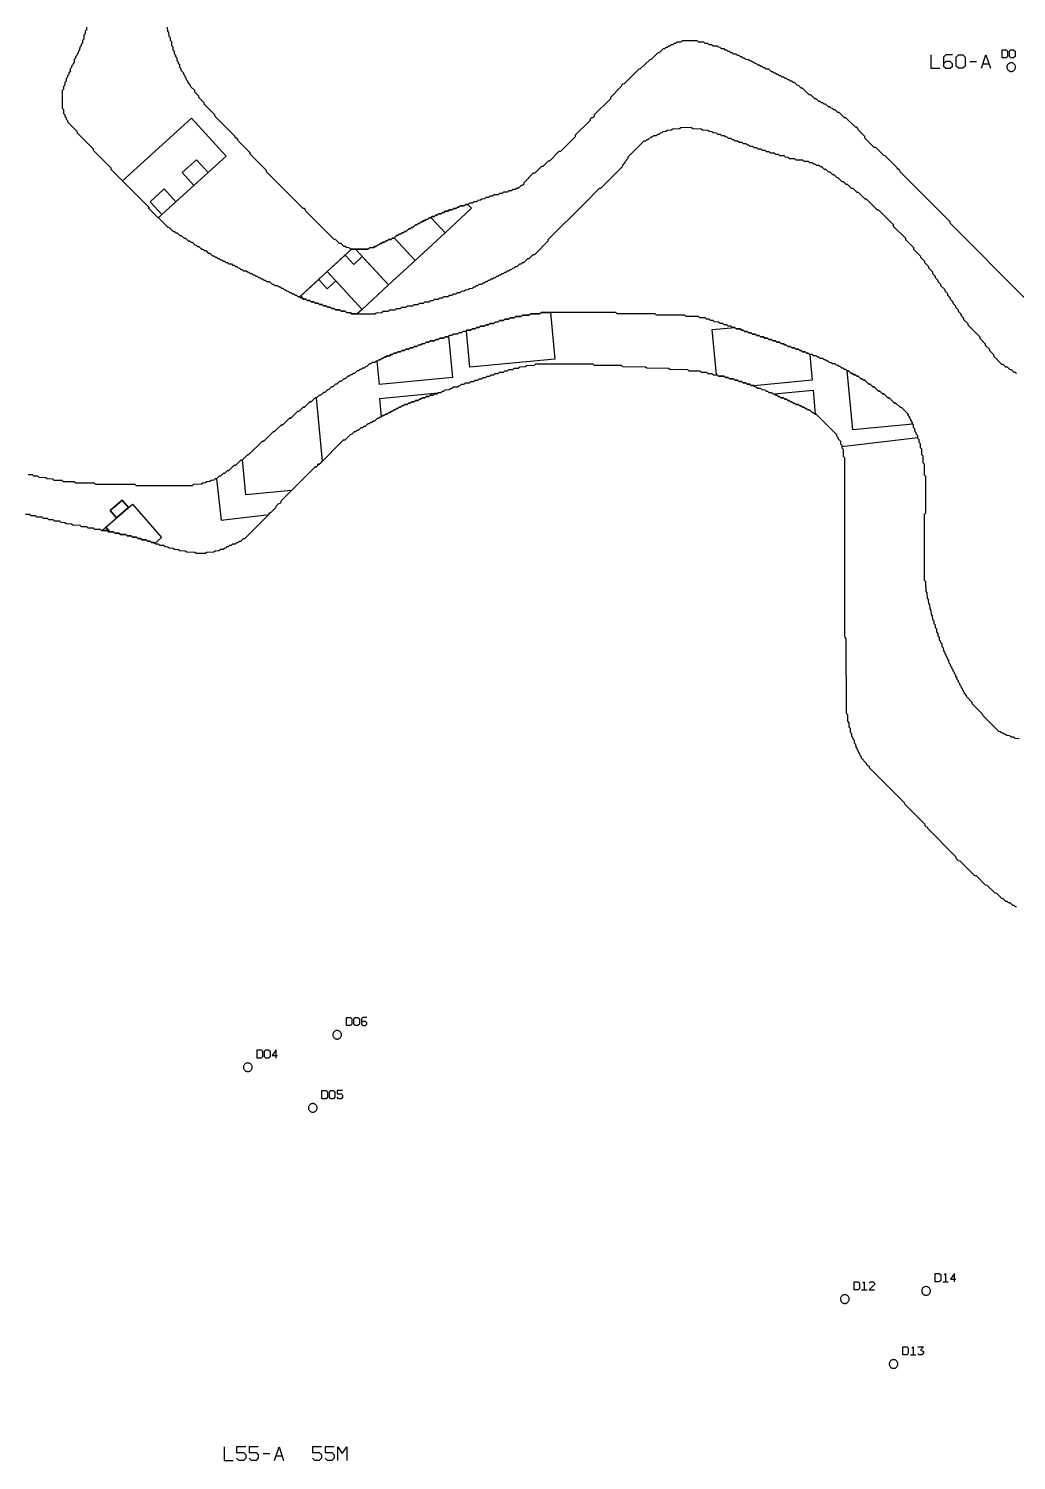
# Model space of a CAD drawing. Header units: millimetres. Extents: x 0 to 1219, y 0 to 1240.
# Drawn here: x 487 to 851, y 429 to 958 of the extents above; entities that cross this region are included whole.
import ezdxf

# ---------------------------------------------------------------- set-up
doc = ezdxf.new("R2010")
doc.units = ezdxf.units.MM
for name, color, linetype in [('CUT_DOWEL_3.2', 2, 'Continuous'), ('CUT_OUTER', 1, 'Continuous'), ('CUT_SOCKET_BLDG', 4, 'Continuous'), ('ENGRAVE_BLDG_BOX', 5, 'Continuous'), ('ENGRAVE_BLDG_FOOTPRINT', 8, 'Continuous'), ('ENGRAVE_NEXT', 3, 'Continuous'), ('ENGRAVE_SITE_BOUNDARY', 6, 'Continuous'), ('ENGRAVE_TEXT', 2, 'Continuous')]:
    doc.layers.add(name, color=color, linetype=linetype)

msp = doc.modelspace()

# ---------------------------------------------------------------- linework, layer by layer
at = {"layer": 'CUT_DOWEL_3.2'}
for points in [[(849.57, 945.79), (849.36, 945.78), (849.15, 945.74), (848.95, 945.67), (848.77, 945.58), (848.59, 945.46), (848.43, 945.32), (848.3, 945.16), (848.18, 944.99), (848.09, 944.8), (848.02, 944.6), (847.98, 944.4), (847.97, 944.19), (847.98, 943.98), (848.02, 943.78), (848.09, 943.58), (848.18, 943.39), (848.3, 943.22), (848.43, 943.06), (848.59, 942.92), (848.77, 942.8), (848.95, 942.71), (849.15, 942.65), (849.36, 942.6), (849.57, 942.59), (849.77, 942.6), (849.98, 942.65), (850.18, 942.71), (850.37, 942.8), (850.54, 942.92), (850.7, 943.06), (850.83, 943.22), (850.95, 943.39), (851.04, 943.58), (851.11, 943.78), (851.15, 943.98), (851.17, 944.19), (851.15, 944.4), (851.11, 944.6), (851.04, 944.8), (850.95, 944.99), (850.83, 945.16), (850.7, 945.32), (850.54, 945.46), (850.37, 945.58), (850.18, 945.67), (849.98, 945.74), (849.77, 945.78), (849.57, 945.79)], [(602.18, 586.69), (602.17, 586.9), (602.13, 587.1), (602.06, 587.3), (601.97, 587.49), (601.85, 587.66), (601.71, 587.82), (601.55, 587.96), (601.38, 588.07), (601.19, 588.17), (601, 588.23), (600.79, 588.27), (600.58, 588.29), (600.37, 588.27), (600.17, 588.23), (599.97, 588.17), (599.78, 588.07), (599.61, 587.96), (599.45, 587.82), (599.31, 587.66), (599.2, 587.49), (599.1, 587.3), (599.04, 587.1), (598.99, 586.9), (598.98, 586.69), (598.99, 586.48), (599.04, 586.27), (599.1, 586.08), (599.2, 585.89), (599.31, 585.71), (599.45, 585.56), (599.61, 585.42), (599.78, 585.3), (599.97, 585.21), (600.17, 585.14), (600.37, 585.1), (600.58, 585.09), (600.79, 585.1), (601, 585.14), (601.19, 585.21), (601.38, 585.3), (601.55, 585.42), (601.71, 585.56), (601.85, 585.71), (601.97, 585.89), (602.06, 586.08), (602.13, 586.27), (602.17, 586.48), (602.18, 586.69)], [(569.18, 574.69), (569.17, 574.9), (569.13, 575.1), (569.06, 575.3), (568.97, 575.49), (568.85, 575.66), (568.71, 575.82), (568.55, 575.96), (568.38, 576.07), (568.19, 576.17), (568, 576.23), (567.79, 576.27), (567.58, 576.29), (567.37, 576.27), (567.17, 576.23), (566.97, 576.17), (566.78, 576.07), (566.61, 575.96), (566.45, 575.82), (566.31, 575.66), (566.2, 575.49), (566.1, 575.3), (566.04, 575.1), (565.99, 574.9), (565.98, 574.69), (565.99, 574.48), (566.04, 574.27), (566.1, 574.08), (566.2, 573.89), (566.31, 573.71), (566.45, 573.56), (566.61, 573.42), (566.78, 573.3), (566.97, 573.21), (567.17, 573.14), (567.37, 573.1), (567.58, 573.09), (567.79, 573.1), (568, 573.14), (568.19, 573.21), (568.38, 573.3), (568.55, 573.42), (568.71, 573.56), (568.85, 573.71), (568.97, 573.89), (569.06, 574.08), (569.13, 574.27), (569.17, 574.48), (569.18, 574.69)], [(593.18, 559.69), (593.17, 559.9), (593.13, 560.1), (593.06, 560.3), (592.97, 560.49), (592.85, 560.66), (592.71, 560.82), (592.55, 560.96), (592.38, 561.07), (592.19, 561.17), (592, 561.23), (591.79, 561.27), (591.58, 561.29), (591.37, 561.27), (591.17, 561.23), (590.97, 561.17), (590.78, 561.07), (590.61, 560.96), (590.45, 560.82), (590.31, 560.66), (590.2, 560.49), (590.1, 560.3), (590.04, 560.1), (589.99, 559.9), (589.98, 559.69), (589.99, 559.48), (590.04, 559.27), (590.1, 559.08), (590.2, 558.89), (590.31, 558.71), (590.45, 558.56), (590.61, 558.42), (590.78, 558.3), (590.97, 558.21), (591.17, 558.14), (591.37, 558.1), (591.58, 558.09), (591.79, 558.1), (592, 558.14), (592.19, 558.21), (592.38, 558.3), (592.55, 558.42), (592.71, 558.56), (592.85, 558.71), (592.97, 558.89), (593.06, 559.08), (593.13, 559.27), (593.17, 559.48), (593.18, 559.69)], [(819.71, 492.07), (819.69, 492.28), (819.65, 492.48), (819.58, 492.68), (819.49, 492.87), (819.38, 493.04), (819.24, 493.2), (819.08, 493.34), (818.91, 493.45), (818.72, 493.55), (818.52, 493.61), (818.32, 493.65), (818.11, 493.67), (817.9, 493.65), (817.69, 493.61), (817.49, 493.55), (817.31, 493.45), (817.13, 493.34), (816.98, 493.2), (816.84, 493.04), (816.72, 492.87), (816.63, 492.68), (816.56, 492.48), (816.52, 492.28), (816.51, 492.07), (816.52, 491.86), (816.56, 491.65), (816.63, 491.46), (816.72, 491.27), (816.84, 491.09), (816.98, 490.94), (817.13, 490.8), (817.31, 490.68), (817.49, 490.59), (817.69, 490.52), (817.9, 490.48), (818.11, 490.47), (818.32, 490.48), (818.52, 490.52), (818.72, 490.59), (818.91, 490.68), (819.08, 490.8), (819.24, 490.94), (819.38, 491.09), (819.49, 491.27), (819.58, 491.46), (819.65, 491.65), (819.69, 491.86), (819.71, 492.07)], [(789.71, 489.07), (789.69, 489.28), (789.65, 489.48), (789.58, 489.68), (789.49, 489.87), (789.38, 490.04), (789.24, 490.2), (789.08, 490.34), (788.91, 490.45), (788.72, 490.55), (788.52, 490.61), (788.32, 490.65), (788.11, 490.67), (787.9, 490.65), (787.69, 490.61), (787.49, 490.55), (787.31, 490.45), (787.13, 490.34), (786.98, 490.2), (786.84, 490.04), (786.72, 489.87), (786.63, 489.68), (786.56, 489.48), (786.52, 489.28), (786.51, 489.07), (786.52, 488.86), (786.56, 488.65), (786.63, 488.46), (786.72, 488.27), (786.84, 488.09), (786.98, 487.94), (787.13, 487.8), (787.31, 487.68), (787.49, 487.59), (787.69, 487.52), (787.9, 487.48), (788.11, 487.47), (788.32, 487.48), (788.52, 487.52), (788.72, 487.59), (788.91, 487.68), (789.08, 487.8), (789.24, 487.94), (789.38, 488.09), (789.49, 488.27), (789.58, 488.46), (789.65, 488.65), (789.69, 488.86), (789.71, 489.07)], [(807.71, 465.07), (807.69, 465.28), (807.65, 465.48), (807.58, 465.68), (807.49, 465.87), (807.38, 466.04), (807.24, 466.2), (807.08, 466.34), (806.91, 466.45), (806.72, 466.55), (806.52, 466.61), (806.32, 466.65), (806.11, 466.67), (805.9, 466.65), (805.69, 466.61), (805.49, 466.55), (805.31, 466.45), (805.13, 466.34), (804.98, 466.2), (804.84, 466.04), (804.72, 465.87), (804.63, 465.68), (804.56, 465.48), (804.52, 465.28), (804.51, 465.07), (804.52, 464.86), (804.56, 464.65), (804.63, 464.46), (804.72, 464.27), (804.84, 464.09), (804.98, 463.94), (805.13, 463.8), (805.31, 463.68), (805.49, 463.59), (805.69, 463.52), (805.9, 463.48), (806.11, 463.47), (806.32, 463.48), (806.52, 463.52), (806.72, 463.59), (806.91, 463.68), (807.08, 463.8), (807.24, 463.94), (807.38, 464.09), (807.49, 464.27), (807.58, 464.46), (807.65, 464.65), (807.69, 464.86), (807.71, 465.07)]]:
    msp.add_lwpolyline(points, close=True, dxfattribs=at)
at = {"layer": 'CUT_OUTER'}
for points in [[(507.99, 959), (507.97, 958), (507.49, 957.5), (507.48, 956.5), (507, 956), (506.97, 954.5), (506.49, 954), (506.47, 953), (506.02, 952.54), (505.98, 952), (505.49, 951.5), (505.47, 950.5), (505.02, 950.04), (504.98, 949.5), (504.49, 949), (504.48, 948.5), (503.99, 948), (503.98, 947.5), (503.5, 947), (503.48, 946), (503.02, 945.54), (502.98, 945), (502.5, 944.5), (502.48, 944), (502, 943.5), (501.98, 942.5), (501.52, 942.04), (501.48, 941.5), (501, 941), (500.99, 940.5), (500.5, 940), (500.48, 939), (500, 938.5), (499.99, 937.5), (499.5, 937), (499.49, 936), (499, 935.5), (499, 929), (499.49, 928.5), (499.5, 927), (499.99, 926.5), (500, 926), (500.49, 925.5), (500.52, 924.97), (500.99, 924.5), (501, 924), (504.47, 920.5), (504.52, 919.97), (510.46, 914), (510.52, 913.46), (516.96, 907), (517.02, 906.46), (530.96, 892.5), (531.02, 891.96), (537.99, 885), (538.52, 884.96), (540.02, 883.48), (540.52, 883.46), (541.02, 882.98), (541.52, 882.96), (542.52, 881.98), (543.02, 881.96), (544.02, 880.98), (544.52, 880.96), (545.52, 879.98), (546.02, 879.96), (546.52, 879.48), (547.02, 879.46), (548.02, 878.48), (548.52, 878.46), (549.02, 877.98), (549.52, 877.96), (550.52, 876.98), (551.02, 876.96), (551.52, 876.48), (552.02, 876.46), (552.99, 875.5), (553.52, 875.46), (554.52, 874.48), (555.02, 874.47), (555.52, 873.98), (556.02, 873.97), (556.52, 873.48), (557.02, 873.47), (557.52, 872.98), (558.02, 872.97), (558.52, 872.48), (559.02, 872.47), (559.48, 872), (560.02, 871.97), (560.52, 871.48), (561.52, 871.46), (561.98, 871), (562.52, 870.97), (563.02, 870.48), (563.52, 870.47), (564.02, 869.98), (564.52, 869.97), (565.02, 869.48), (565.52, 869.47), (566.02, 868.98), (567.02, 868.96), (567.48, 868.5), (568.02, 868.47), (568.52, 867.98), (569.02, 867.97), (569.52, 867.48), (570.02, 867.47), (570.52, 866.98), (571.02, 866.97), (571.52, 866.48), (572.02, 866.47), (572.52, 865.98), (573.02, 865.97), (573.52, 865.48), (574.02, 865.47), (574.52, 864.98), (575.52, 864.96), (576.52, 863.98), (577.02, 863.97), (577.52, 863.48), (578.52, 863.47), (578.98, 863), (579.52, 862.97), (580.02, 862.48), (580.52, 862.47), (581.02, 861.98), (581.52, 861.97), (582.02, 861.48), (582.52, 861.47), (583.02, 860.98), (583.52, 860.97), (584.02, 860.48), (584.52, 860.47), (585.02, 859.98), (585.52, 859.97), (586.02, 859.48), (586.52, 859.47), (587.02, 858.98), (587.52, 858.97), (588.02, 858.49), (589.02, 858.47), (589.52, 857.98), (590.52, 857.97), (591.02, 857.48), (592.02, 857.47), (592.52, 856.98), (593.52, 856.97), (594.02, 856.48), (595.02, 856.47), (595.52, 855.98), (596.52, 855.97), (597.02, 855.48), (598.02, 855.47), (598.52, 854.98), (599.52, 854.97), (600.02, 854.49), (601.52, 854.47), (602.02, 853.99), (603.52, 853.97), (604.02, 853.49), (605.52, 853.47), (606.02, 852.99), (614.52, 852.99), (615.02, 853.47), (617.02, 853.48), (617.52, 853.97), (619.52, 853.98), (620.02, 854.47), (622.02, 854.48), (622.52, 854.97), (624.02, 854.98), (624.52, 855.46), (626.02, 855.48), (626.52, 855.96), (628.52, 855.98), (629.02, 856.46), (630.52, 856.48), (631.02, 856.96), (632.52, 856.98), (633.02, 857.46), (634.52, 857.48), (635.02, 857.96), (636.02, 857.98), (636.52, 858.46), (638.02, 858.48), (638.52, 858.96), (639.52, 858.98), (640.02, 859.46), (641.52, 859.48), (642.02, 859.96), (643.02, 859.98), (643.52, 860.46), (644.52, 860.48), (645.02, 860.96), (646.02, 860.98), (646.52, 861.46), (647.52, 861.48), (648.02, 861.96), (649.02, 861.98), (649.52, 862.46), (650.52, 862.48), (651.02, 862.97), (651.52, 862.98), (652.02, 863.46), (652.55, 863.5), (653.02, 863.96), (654.02, 863.98), (654.52, 864.47), (655.05, 864.5), (655.52, 864.97), (656.02, 864.98), (656.52, 865.47), (657.02, 865.48), (657.52, 865.97), (658.02, 865.98), (658.52, 866.47), (659.02, 866.48), (659.52, 866.97), (660.05, 867), (660.52, 867.47), (661.02, 867.48), (661.52, 867.97), (662.02, 867.98), (662.52, 868.47), (663.02, 868.48), (663.52, 868.97), (664.02, 868.98), (664.52, 869.47), (665.02, 869.48), (665.52, 869.97), (666.02, 869.98), (666.52, 870.47), (667.02, 870.48), (668.02, 871.47), (668.52, 871.48), (669.02, 871.97), (669.52, 871.98), (671.02, 873.47), (671.54, 873.5), (673.02, 874.97), (673.54, 875), (678.52, 879.98), (678.55, 880.5), (692.02, 893.97), (697.52, 899.46), (698.04, 899.5), (706.02, 907.47), (706.05, 908), (707.02, 908.97), (707.06, 909.5), (708.04, 910.5), (708.07, 911), (714.02, 916.94), (714.52, 916.96), (715.02, 917.45), (715.52, 917.47), (716.52, 918.44), (717.02, 918.46), (717.52, 918.94), (718.52, 918.97), (719.02, 919.45), (719.52, 919.47), (720.02, 919.94), (720.58, 920), (721.02, 920.44), (722.02, 920.47), (722.52, 920.94), (724.02, 920.97), (724.52, 921.44), (727.02, 921.47), (727.52, 921.94), (729.52, 921.96), (731.52, 921.94), (732.02, 921.47), (735.02, 921.45), (735.52, 920.98), (737.52, 920.95), (738.02, 920.48), (739.02, 920.46), (739.52, 919.98), (740.52, 919.96), (741.02, 919.48), (742.02, 919.46), (742.52, 918.98), (743.52, 918.96), (743.98, 918.5), (744.52, 918.47), (745.02, 917.98), (746.02, 917.97), (746.48, 917.5), (747.02, 917.47), (747.52, 916.98), (748.52, 916.97), (749.02, 916.48), (750.02, 916.47), (750.52, 915.99), (751.52, 915.97), (751.99, 915.5), (752.52, 915.48), (753.02, 914.99), (754.02, 914.97), (754.52, 914.49), (755.52, 914.48), (756.02, 913.99), (757.02, 913.98), (757.52, 913.49), (758.52, 913.48), (759.02, 912.99), (760.02, 912.98), (760.52, 912.49), (762.02, 912.48), (762.52, 911.99), (763.52, 911.98), (764.02, 911.49), (765.52, 911.48), (766.02, 910.99), (767.02, 910.98), (767.52, 910.49), (769.52, 910.47), (770.02, 909.99), (772.52, 909.97), (773.02, 909.49), (774.52, 909.47), (775.02, 908.98), (776.02, 908.97), (776.48, 908.5), (777.02, 908.47), (777.52, 907.98), (778.52, 907.97), (779.02, 907.48), (779.52, 907.47), (780.49, 906.5), (781.02, 906.47), (782.02, 905.48), (782.52, 905.47), (783.52, 904.48), (784.02, 904.47), (785.02, 903.48), (785.52, 903.47), (787.02, 901.98), (787.52, 901.97), (788.52, 900.98), (789.02, 900.97), (790.49, 899.5), (791.02, 899.47), (792.52, 897.98), (793.02, 897.97), (795.49, 895.5), (796.02, 895.47), (800, 891.5), (800.52, 891.47), (805.99, 886), (806.02, 885.48), (810.49, 881), (810.52, 880.48), (813.49, 877.5), (813.52, 876.98), (815.99, 874.5), (816, 874), (817.49, 872.5), (817.5, 872), (818.99, 870.5), (819.02, 869.98), (820.49, 868.5), (820.5, 868), (821.49, 867), (821.5, 866.5), (822.49, 865.5), (822.5, 865), (823.49, 864), (823.5, 863.5), (824.99, 862), (825, 861.5), (825.99, 860.5), (826.02, 859.98), (826.99, 859), (827, 858.5), (827.99, 857.5), (828, 857), (828.99, 856), (829, 855.5), (829.99, 854.5), (830, 854), (830.99, 853), (831, 852.5), (831.99, 851.5), (832, 851), (833.49, 849.5), (833.52, 848.98), (837.98, 844.5), (838, 844), (839.98, 842), (840, 841.5), (841.49, 840), (841.52, 839.48), (842.99, 838), (843.02, 837.48), (845.99, 834.5), (846.52, 834.47), (847.49, 833.5), (848.02, 833.47), (849.02, 832.48), (849.52, 832.47), (850.52, 831.48), (851.02, 831.47), (851.52, 830.98)], [(852.5, 696.09), (851, 696.2), (850.5, 696.6), (849.5, 696.7), (849, 697.11), (848, 697.22), (847.5, 697.63), (847, 697.71), (846.5, 698.13), (846, 698.22), (845.5, 698.64), (845, 698.74), (844.5, 699.2), (839.18, 704.5), (839.1, 705), (839, 705.13), (835.18, 709), (835.1, 709.5), (835, 709.63), (833.18, 711.5), (833.1, 712), (832.17, 713), (832.1, 713.5), (831.66, 714), (831.59, 714.5), (831.15, 715), (831.09, 715.5), (830.64, 716), (830.59, 716.5), (830.14, 717), (830.08, 717.5), (829.63, 718), (829.58, 718.5), (829.13, 719), (829.08, 719.5), (828.63, 720), (828.58, 720.5), (828.13, 721), (828.08, 721.5), (827.63, 722), (827.58, 722.5), (827.13, 723), (827.08, 723.5), (826.63, 724), (826.57, 725), (826.11, 725.5), (826.07, 726), (825.62, 726.5), (825.57, 727), (825.12, 727.5), (825.07, 728), (824.63, 728.5), (824.56, 729.5), (824.12, 730), (824.06, 731), (823.61, 731.5), (823.5, 732.12), (823.12, 732.5), (823.06, 733.5), (822.61, 734), (822.56, 735), (822.11, 735.5), (822.06, 736.5), (821.61, 737), (821.56, 738), (821.11, 738.5), (821.06, 739.5), (820.61, 740), (820.55, 741.5), (820.1, 742), (820.05, 743.5), (819.6, 744), (819.55, 745.5), (819.1, 746), (819.05, 747.5), (818.6, 748), (818.55, 750), (818.1, 750.5), (818.04, 754), (817.59, 754.5), (817.57, 755), (817.54, 778.5), (817.56, 779), (818.03, 779.5), (818.03, 791), (818.02, 793), (817.55, 793.5), (817.52, 797.5), (817.04, 798), (817.02, 800.5), (816.54, 801), (816.52, 803), (816.04, 803.5), (816.02, 805), (815.53, 805.5), (815.52, 806.5), (815.03, 807), (815.02, 808), (814.53, 808.5), (814.5, 809.03), (814.03, 809.5), (814.02, 810.5), (813.53, 811), (813.51, 812), (813.03, 812.5), (813, 813.03), (812.53, 813.5), (812.52, 814), (812.02, 814.5), (812.01, 815), (811.52, 815.5), (811.51, 816), (809.02, 818.5), (808.5, 818.53), (807, 820.02), (806.5, 820.03), (804.52, 822), (804, 822.03), (802.52, 823.5), (802, 823.53), (801, 824.52), (800.5, 824.53), (799, 826.02), (798.5, 826.03), (797.5, 827.02), (797, 827.03), (795.5, 828.52), (795, 828.53), (794.5, 829.02), (794, 829.03), (793, 830.02), (792.5, 830.03), (792, 830.52), (791.5, 830.53), (791, 831.02), (790.5, 831.03), (789.5, 832.02), (789, 832.03), (788.5, 832.52), (788, 832.53), (787.5, 833.02), (787, 833.03), (786.5, 833.52), (786, 833.53), (785.53, 834), (785, 834.03), (784.5, 834.52), (783.5, 834.53), (783.03, 835), (782.5, 835.03), (782, 835.52), (781.5, 835.53), (781, 836.02), (780.5, 836.03), (780, 836.52), (779, 836.53), (778.53, 837), (778, 837.03), (777.5, 837.52), (776.5, 837.53), (776, 838.02), (775, 838.03), (774.53, 838.5), (774, 838.53), (773.5, 839.02), (772.5, 839.03), (772.03, 839.5), (771.5, 839.53), (771, 840.02), (770, 840.03), (769.5, 840.52), (768.5, 840.53), (768, 841.02), (767, 841.03), (766.53, 841.5), (766, 841.53), (765.5, 842.02), (764.5, 842.03), (764, 842.52), (763, 842.53), (762.5, 843.02), (761.5, 843.03), (761, 843.52), (760, 843.53), (759.5, 844.02), (758.5, 844.03), (758, 844.52), (757, 844.53), (756.5, 845.02), (755.5, 845.03), (755, 845.52), (754, 845.53), (753.5, 846.02), (752.5, 846.03), (752, 846.52), (751, 846.53), (750.53, 847), (750, 847.03), (749.5, 847.52), (748, 847.53), (747.5, 848.02), (746.5, 848.03), (746, 848.52), (745, 848.53), (744.5, 849.02), (743.5, 849.03), (743, 849.52), (742, 849.53), (741.5, 850.02), (740, 850.03), (739.5, 850.52), (738.5, 850.53), (738, 851.02), (737, 851.03), (736.5, 851.51), (734.5, 851.53), (734, 852.01), (729.5, 852.03), (729, 852.52), (718.5, 852.53), (718, 853.02), (704, 853.04), (703.5, 853.52), (676, 853.52), (675.5, 853.03), (672, 853.02), (671.5, 852.53), (669, 852.52), (668.5, 852.03), (666.5, 852.02), (666, 851.53), (664.5, 851.52), (664, 851.03), (662.5, 851.02), (662, 850.53), (660.5, 850.52), (660, 850.03), (659, 850.02), (658.5, 849.53), (657, 849.52), (656.5, 849.03), (655.5, 849.02), (655, 848.53), (653.5, 848.52), (653, 848.03), (652, 848.02), (651.5, 847.53), (650.5, 847.52), (650, 847.03), (648.5, 847.02), (648, 846.53), (647, 846.52), (646.5, 846.03), (645.5, 846.02), (645, 845.53), (643.5, 845.52), (643, 845.03), (642, 845.02), (641.5, 844.53), (640.5, 844.52), (640, 844.03), (638.5, 844.02), (638, 843.53), (637, 843.52), (636.5, 843.03), (635, 843.02), (634.5, 842.53), (633.5, 842.52), (633, 842.03), (632, 842.02), (631.5, 841.53), (630.5, 841.52), (630, 841.03), (629, 841.02), (628.5, 840.53), (627.5, 840.52), (627, 840.03), (626, 840.02), (625.5, 839.53), (624.5, 839.52), (624, 839.03), (623, 839.02), (622.5, 838.53), (621.5, 838.52), (621, 838.03), (620.47, 838), (620, 837.53), (619, 837.52), (618.5, 837.03), (618, 837.02), (617.5, 836.53), (617, 836.52), (616.5, 836.03), (616, 836.02), (615.5, 835.53), (614.97, 835.5), (614.5, 835.03), (613.5, 835.01), (613, 834.52), (612.5, 834.52), (611.5, 833.53), (611, 833.52), (610.5, 833.03), (610, 833.02), (609.5, 832.53), (609, 832.52), (608.5, 832.03), (608, 832.02), (607, 831.03), (606.5, 831.02), (606, 830.53), (605.5, 830.52), (605, 830.03), (604.5, 830.02), (603.5, 829.03), (603, 829.02), (602, 828.03), (601.5, 828.02), (600.5, 827.03), (600, 827.02), (599, 826.03), (598.5, 826.02), (597.5, 825.03), (597, 825.02), (596, 824.03), (595.5, 824.02), (594.5, 823.03), (594, 823.02), (593, 822.03), (592.5, 822.02), (591, 820.53), (590.48, 820.5), (588.5, 818.53), (588, 818.52), (586.5, 817.03), (585.98, 817), (583.5, 814.53), (582.98, 814.5), (580.5, 812.03), (579.98, 812), (577.5, 809.53), (576.98, 809.5), (573.5, 806.04), (572.97, 806), (568, 801.04), (567.47, 801), (565.5, 799.04), (564.97, 799), (563, 797.04), (562.47, 797), (560.5, 795.05), (560, 795.03), (559, 794.05), (558.5, 794.03), (557.5, 793.05), (557, 793.03), (556, 792.06), (555.5, 792.04), (555, 791.56), (554, 791.53), (553.5, 791.05), (552.5, 791.03), (552, 790.55), (551, 790.53), (550.5, 790.06), (547.5, 790.03), (547, 789.55), (546.5, 789.54), (526.5, 789.54), (526, 790.02), (511.5, 790.03), (511, 790.52), (504, 790.53), (503.5, 791.01), (499.5, 791.03), (499, 791.51), (496, 791.53), (495.5, 792.01), (493.5, 792.03), (493, 792.51), (490.5, 792.53), (490, 793.01), (488.5, 793.03), (488, 793.51), (486.5, 793.53)]]:
    msp.add_lwpolyline(points, dxfattribs=at)
at = {"layer": 'CUT_SOCKET_BLDG'}
msp.add_lwpolyline([(523.5, 781.48), (521.18, 784.16), (516.77, 780.33), (519.09, 777.65), (523.5, 781.48)], close=True, dxfattribs=at)
at = {"layer": 'ENGRAVE_BLDG_BOX'}
for points in [[(546.79, 925.33), (559.56, 911.26), (534.49, 888.49), (531.02, 891.96), (530.96, 892.5), (521.29, 902.18), (546.79, 925.33)], [(640.45, 882.99), (629.36, 872.75), (621.64, 881.1), (622.52, 881.96), (623.02, 881.97), (623.52, 882.46), (624.02, 882.48), (624.52, 882.96), (625.02, 882.98), (625.52, 883.46), (626.02, 883.48), (627.02, 884.45), (627.52, 884.47), (628.02, 884.96), (628.52, 884.97), (629.52, 885.95), (630.02, 885.97), (630.52, 886.45), (631.02, 886.47), (631.52, 886.95), (632.02, 886.97), (632.52, 887.45), (633.02, 887.47), (633.52, 887.95), (634.02, 887.97), (634.52, 888.45), (635.07, 888.5), (635.22, 888.65), (640.45, 882.99)], [(650.22, 892.02), (640.45, 882.99), (635.22, 888.65), (635.52, 888.95), (636.52, 888.97), (637.02, 889.45), (637.57, 889.5), (638.02, 889.95), (639.02, 889.97), (639.52, 890.45), (640.07, 890.5), (640.52, 890.95), (641.52, 890.97), (642.02, 891.45), (643.02, 891.47), (643.52, 891.95), (644.52, 891.97), (645.02, 892.45), (645.57, 892.5), (646.02, 892.95), (647.52, 892.98), (648.02, 893.45), (648.87, 893.47), (650.22, 892.02)], [(629.36, 872.75), (619.58, 863.73), (607.34, 876.99), (612.02, 876.99), (612.52, 877.47), (614.02, 877.49), (614.52, 877.97), (615.02, 877.98), (615.52, 878.47), (616.02, 878.48), (616.52, 878.97), (617.02, 878.98), (617.52, 879.47), (618.02, 879.48), (618.52, 879.96), (619.06, 880), (619.52, 880.46), (620.52, 880.48), (621.02, 880.97), (621.52, 880.98), (621.64, 881.1), (629.36, 872.75)], [(619.58, 863.73), (609.81, 854.7), (596.92, 868.66), (605.94, 876.99), (607.34, 876.99), (619.58, 863.73)], [(587.15, 859.64), (596.92, 868.66), (609.81, 854.7), (607.96, 852.99), (606.02, 852.99), (605.52, 853.47), (604.02, 853.49), (603.52, 853.97), (602.02, 853.99), (601.52, 854.47), (600.02, 854.49), (599.52, 854.97), (598.52, 854.98), (598.02, 855.47), (597.02, 855.48), (596.52, 855.97), (595.52, 855.98), (595.02, 856.47), (594.02, 856.48), (593.52, 856.97), (592.52, 856.98), (592.02, 857.47), (591.02, 857.48), (590.52, 857.97), (589.52, 857.98), (589.02, 858.47), (588.22, 858.48), (587.15, 859.64)], [(587.15, 859.64), (588.22, 858.48), (588.02, 858.49), (587.52, 858.97), (587.02, 858.98), (586.74, 859.25), (587.15, 859.64)], [(681.01, 836.31), (649.57, 833.34), (648.3, 846.82), (648.5, 847.02), (650, 847.03), (650.5, 847.52), (651.5, 847.53), (652, 848.02), (653, 848.03), (653.5, 848.52), (655, 848.53), (655.5, 849.02), (656.5, 849.03), (657, 849.52), (658.5, 849.53), (659, 850.02), (660, 850.03), (660.5, 850.52), (662, 850.53), (662.5, 851.02), (664, 851.03), (664.5, 851.52), (666, 851.53), (666.5, 852.02), (668.5, 852.03), (669, 852.52), (671.5, 852.53), (672, 853.02), (675.5, 853.03), (676, 853.52), (679.39, 853.52), (681.01, 836.31)], [(776.02, 828.53), (754.52, 826.49), (754.5, 826.52), (753.5, 826.53), (753, 827.02), (752, 827.03), (751.5, 827.52), (750.5, 827.53), (750, 828.02), (749, 828.03), (748.5, 828.52), (747.5, 828.53), (747, 829.02), (745.5, 829.03), (745, 829.52), (744, 829.53), (743.5, 830.02), (741.5, 830.03), (741, 830.52), (740.65, 830.52), (739.07, 847.2), (747.52, 848), (748, 847.53), (749.5, 847.52), (750, 847.03), (750.53, 847), (751, 846.53), (752, 846.52), (752.5, 846.03), (753.5, 846.02), (754, 845.53), (755, 845.52), (755.5, 845.03), (756.5, 845.02), (757, 844.53), (758, 844.52), (758.5, 844.03), (759.5, 844.02), (760, 843.53), (761, 843.52), (761.5, 843.03), (762.5, 843.02), (763, 842.53), (764, 842.52), (764.5, 842.03), (765.5, 842.02), (766, 841.53), (766.53, 841.5), (767, 841.03), (768, 841.02), (768.5, 840.53), (769.5, 840.52), (770, 840.03), (771, 840.02), (771.5, 839.53), (772.03, 839.5), (772.5, 839.03), (773.5, 839.02), (774, 838.53), (774.53, 838.5), (775, 838.03), (775.13, 838.03), (776.02, 828.53)], [(643.22, 829.53), (616.23, 826.98), (615.42, 835.52), (615.5, 835.53), (616, 836.02), (616.5, 836.03), (617, 836.52), (617.5, 836.53), (618, 837.02), (618.5, 837.03), (619, 837.52), (620, 837.53), (620.47, 838), (621, 838.03), (621.5, 838.52), (622.5, 838.53), (623, 839.02), (624, 839.03), (624.5, 839.52), (625.5, 839.53), (626, 840.02), (627, 840.03), (627.5, 840.52), (628.5, 840.53), (629, 841.02), (630, 841.03), (630.5, 841.52), (631.5, 841.53), (632, 842.02), (633, 842.03), (633.5, 842.52), (634.5, 842.53), (635, 843.02), (636.5, 843.03), (637, 843.52), (638, 843.53), (638.5, 844.02), (640, 844.03), (640.5, 844.52), (641.5, 844.53), (641.77, 844.8), (643.22, 829.53)], [(791.04, 810.19), (788.97, 832.05), (789, 832.03), (789.5, 832.02), (790.5, 831.03), (791, 831.02), (791.5, 830.53), (792, 830.52), (792.5, 830.03), (793, 830.02), (794, 829.03), (794.5, 829.02), (795, 828.53), (795.5, 828.52), (797, 827.03), (797.5, 827.02), (798.5, 826.03), (799, 826.02), (800.5, 824.53), (801, 824.52), (802, 823.53), (802.52, 823.5), (804, 822.03), (804.52, 822), (806.5, 820.03), (807, 820.02), (808.5, 818.53), (809.02, 818.5), (811.51, 816), (811.52, 815.5), (812.01, 815), (812.02, 814.5), (812.52, 814), (812.53, 813.5), (813, 813.03), (813.03, 812.5), (813.23, 812.29), (791.04, 810.19)], [(566.79, 786.14), (565.56, 799.1), (567.47, 801), (568, 801.04), (572.97, 806), (573.5, 806.04), (576.98, 809.5), (577.5, 809.53), (579.98, 812), (580.5, 812.03), (582.98, 814.5), (583.5, 814.53), (585.98, 817), (586.5, 817.03), (588, 818.52), (588.5, 818.53), (590.48, 820.5), (591, 820.53), (592.5, 822.02), (592.83, 822.02), (595.05, 798.59), (594, 797.53), (593.48, 797.5), (593.46, 797), (593, 796.54), (592.5, 796.52), (591.97, 796), (583.71, 787.74), (566.79, 786.14)], [(616.34, 821.77), (637.77, 823.8), (637.5, 823.53), (636.5, 823.52), (636, 823.03), (635, 823.02), (634.5, 822.53), (633.5, 822.52), (633, 822.03), (632, 822.02), (631.5, 821.53), (630.97, 821.5), (630.5, 821.03), (629.5, 821.02), (629, 820.53), (628, 820.52), (627.5, 820.03), (626.97, 820), (626.5, 819.53), (625.5, 819.52), (625, 819.03), (624.5, 819.02), (624, 818.53), (623.5, 818.52), (623, 818.03), (622.5, 818.02), (622, 817.53), (621.5, 817.52), (621, 817.03), (620.5, 817.02), (620, 816.53), (619.5, 816.52), (619, 816.03), (618.5, 816.02), (618, 815.53), (617.5, 815.52), (617, 815.03), (616.98, 815.03), (616.34, 821.77)], [(776.37, 824.87), (777.21, 816.02), (777, 816.03), (776.5, 816.52), (776, 816.53), (775, 817.52), (774.5, 817.53), (774, 818.02), (773.5, 818.03), (773, 818.52), (772.5, 818.53), (772.03, 819), (771.5, 819.03), (771, 819.52), (770, 819.53), (769.53, 820), (769, 820.03), (768.5, 820.52), (768, 820.53), (767.5, 821.02), (767, 821.03), (766.5, 821.52), (766, 821.53), (765.5, 822.02), (764.5, 822.03), (764.03, 822.5), (763.5, 822.53), (763, 823.02), (762.5, 823.03), (762, 823.52), (776.37, 824.87)], [(519.09, 777.65), (516.77, 780.33), (521.18, 784.16), (523.5, 781.48), (519.09, 777.65)], [(515.17, 774.24), (524.99, 782.77), (535.74, 770.39), (533.28, 768.25), (533, 768.52), (532, 768.54), (531.5, 769.02), (530.5, 769.04), (530, 769.52), (528.5, 769.54), (528, 770.02), (527, 770.03), (526.5, 770.52), (525, 770.53), (524.5, 771.02), (523, 771.03), (522.5, 771.52), (520.5, 771.53), (520, 772.02), (518.5, 772.03), (518, 772.52), (516.66, 772.53), (515.17, 774.24)], [(515.17, 774.24), (516.66, 772.53), (516, 772.53), (515.5, 773.02), (513.78, 773.03), (515.17, 774.24)]]:
    msp.add_lwpolyline(points, close=True, dxfattribs=at)
at = {"layer": 'ENGRAVE_BLDG_FOOTPRINT'}
for points in [[(546.79, 925.33), (559.56, 911.26), (552.9, 905.21), (548.6, 909.95), (543.39, 905.22), (547.69, 900.48), (541.03, 894.43), (536.73, 899.17), (531.54, 894.47), (535.85, 889.73), (534.49, 888.49), (531.02, 891.96), (530.96, 892.5), (521.29, 902.18), (546.79, 925.33)], [(621.64, 881.1), (622.52, 881.96), (623.02, 881.97), (623.52, 882.46), (624.02, 882.48), (624.52, 882.96), (625.02, 882.98), (625.52, 883.46), (626.02, 883.48), (627.02, 884.45), (627.52, 884.47), (628.02, 884.96), (628.52, 884.97), (629.52, 885.95), (630.02, 885.97), (630.52, 886.45), (631.02, 886.47), (631.52, 886.95), (632.02, 886.97), (632.52, 887.45), (633.02, 887.47), (633.52, 887.95), (634.02, 887.97), (634.52, 888.45), (635.07, 888.5), (635.22, 888.65), (640.45, 882.99), (629.36, 872.75), (621.64, 881.1)], [(650.22, 892.02), (640.45, 882.99), (635.22, 888.65), (635.52, 888.95), (636.52, 888.97), (637.02, 889.45), (637.57, 889.5), (638.02, 889.95), (639.02, 889.97), (639.52, 890.45), (640.07, 890.5), (640.52, 890.95), (641.52, 890.97), (642.02, 891.45), (643.02, 891.47), (643.52, 891.95), (644.52, 891.97), (645.02, 892.45), (645.57, 892.5), (646.02, 892.95), (647.52, 892.98), (648.02, 893.45), (648.87, 893.47), (650.22, 892.02)], [(607.34, 876.99), (612.02, 876.99), (612.52, 877.47), (614.02, 877.49), (614.52, 877.97), (615.02, 877.98), (615.52, 878.47), (616.02, 878.48), (616.52, 878.97), (617.02, 878.98), (617.52, 879.47), (618.02, 879.48), (618.52, 879.96), (619.06, 880), (619.52, 880.46), (620.52, 880.48), (621.02, 880.97), (621.52, 880.98), (621.64, 881.1), (629.36, 872.75), (619.58, 863.73), (607.34, 876.99)], [(596.92, 868.66), (603.53, 874.77), (606.72, 871.31), (609.88, 874.23), (619.58, 863.73), (609.81, 854.7), (596.92, 868.66)], [(587.15, 859.64), (593.76, 865.74), (596.95, 862.29), (600.11, 865.21), (609.81, 854.7), (607.96, 852.99), (606.02, 852.99), (605.52, 853.47), (604.02, 853.49), (603.52, 853.97), (602.02, 853.99), (601.52, 854.47), (600.02, 854.49), (599.52, 854.97), (598.52, 854.98), (598.02, 855.47), (597.02, 855.48), (596.52, 855.97), (595.52, 855.98), (595.02, 856.47), (594.02, 856.48), (593.52, 856.97), (592.52, 856.98), (592.02, 857.47), (591.02, 857.48), (590.52, 857.97), (589.52, 857.98), (589.02, 858.47), (588.22, 858.48), (587.15, 859.64)], [(681.01, 836.31), (649.57, 833.34), (648.3, 846.82), (648.5, 847.02), (650, 847.03), (650.5, 847.52), (651.5, 847.53), (652, 848.02), (653, 848.03), (653.5, 848.52), (655, 848.53), (655.5, 849.02), (656.5, 849.03), (657, 849.52), (658.5, 849.53), (659, 850.02), (660, 850.03), (660.5, 850.52), (662, 850.53), (662.5, 851.02), (664, 851.03), (664.5, 851.52), (666, 851.53), (666.5, 852.02), (668.5, 852.03), (669, 852.52), (671.5, 852.53), (672, 853.02), (675.5, 853.03), (676, 853.52), (679.39, 853.52), (681.01, 836.31)], [(776.02, 828.53), (754.52, 826.49), (754.5, 826.52), (753.5, 826.53), (753, 827.02), (752, 827.03), (751.5, 827.52), (750.5, 827.53), (750, 828.02), (749, 828.03), (748.5, 828.52), (747.5, 828.53), (747, 829.02), (745.5, 829.03), (745, 829.52), (744, 829.53), (743.5, 830.02), (741.5, 830.03), (741, 830.52), (740.65, 830.52), (739.07, 847.2), (747.52, 848), (748, 847.53), (749.5, 847.52), (750, 847.03), (750.53, 847), (751, 846.53), (752, 846.52), (752.5, 846.03), (753.5, 846.02), (754, 845.53), (755, 845.52), (755.5, 845.03), (756.5, 845.02), (757, 844.53), (758, 844.52), (758.5, 844.03), (759.5, 844.02), (760, 843.53), (761, 843.52), (761.5, 843.03), (762.5, 843.02), (763, 842.53), (764, 842.52), (764.5, 842.03), (765.5, 842.02), (766, 841.53), (766.53, 841.5), (767, 841.03), (768, 841.02), (768.5, 840.53), (769.5, 840.52), (770, 840.03), (771, 840.02), (771.5, 839.53), (772.03, 839.5), (772.5, 839.03), (773.5, 839.02), (774, 838.53), (774.53, 838.5), (775, 838.03), (775.13, 838.03), (776.02, 828.53)], [(643.22, 829.53), (616.23, 826.98), (615.42, 835.52), (615.5, 835.53), (616, 836.02), (616.5, 836.03), (617, 836.52), (617.5, 836.53), (618, 837.02), (618.5, 837.03), (619, 837.52), (620, 837.53), (620.47, 838), (621, 838.03), (621.5, 838.52), (622.5, 838.53), (623, 839.02), (624, 839.03), (624.5, 839.52), (625.5, 839.53), (626, 840.02), (627, 840.03), (627.5, 840.52), (628.5, 840.53), (629, 841.02), (630, 841.03), (630.5, 841.52), (631.5, 841.53), (632, 842.02), (633, 842.03), (633.5, 842.52), (634.5, 842.53), (635, 843.02), (636.5, 843.03), (637, 843.52), (638, 843.53), (638.5, 844.02), (640, 844.03), (640.5, 844.52), (641.5, 844.53), (641.77, 844.8), (643.22, 829.53)], [(791.04, 810.19), (788.97, 832.05), (789, 832.03), (789.5, 832.02), (790.5, 831.03), (791, 831.02), (791.5, 830.53), (792, 830.52), (792.5, 830.03), (793, 830.02), (794, 829.03), (794.5, 829.02), (795, 828.53), (795.5, 828.52), (797, 827.03), (797.5, 827.02), (798.5, 826.03), (799, 826.02), (800.5, 824.53), (801, 824.52), (802, 823.53), (802.52, 823.5), (804, 822.03), (804.52, 822), (806.5, 820.03), (807, 820.02), (808.5, 818.53), (809.02, 818.5), (811.51, 816), (811.52, 815.5), (812.01, 815), (812.02, 814.5), (812.52, 814), (812.53, 813.5), (813, 813.03), (813.03, 812.5), (813.23, 812.29), (791.04, 810.19)], [(565.56, 799.1), (567.47, 801), (568, 801.04), (572.97, 806), (573.5, 806.04), (576.98, 809.5), (577.5, 809.53), (579.98, 812), (580.5, 812.03), (582.98, 814.5), (583.5, 814.53), (585.98, 817), (586.5, 817.03), (588, 818.52), (588.5, 818.53), (590.48, 820.5), (591, 820.53), (592.5, 822.02), (592.83, 822.02), (595.05, 798.59), (594, 797.53), (593.48, 797.5), (593.46, 797), (593, 796.54), (592.5, 796.52), (591.97, 796), (583.71, 787.74), (566.79, 786.14), (565.56, 799.1)], [(616.34, 821.77), (637.77, 823.8), (637.5, 823.53), (636.5, 823.52), (636, 823.03), (635, 823.02), (634.5, 822.53), (633.5, 822.52), (633, 822.03), (632, 822.02), (631.5, 821.53), (630.97, 821.5), (630.5, 821.03), (629.5, 821.02), (629, 820.53), (628, 820.52), (627.5, 820.03), (626.97, 820), (626.5, 819.53), (625.5, 819.52), (625, 819.03), (624.5, 819.02), (624, 818.53), (623.5, 818.52), (623, 818.03), (622.5, 818.02), (622, 817.53), (621.5, 817.52), (621, 817.03), (620.5, 817.02), (620, 816.53), (619.5, 816.52), (619, 816.03), (618.5, 816.02), (618, 815.53), (617.5, 815.52), (617, 815.03), (616.98, 815.03), (616.34, 821.77)], [(777.21, 816.02), (777, 816.03), (776.5, 816.52), (776, 816.53), (775, 817.52), (774.5, 817.53), (774, 818.02), (773.5, 818.03), (773, 818.52), (772.5, 818.53), (772.03, 819), (771.5, 819.03), (771, 819.52), (770, 819.53), (769.53, 820), (769, 820.03), (768.5, 820.52), (768, 820.53), (767.5, 821.02), (767, 821.03), (766.5, 821.52), (766, 821.53), (765.5, 822.02), (764.5, 822.03), (764.03, 822.5), (763.5, 822.53), (763, 823.02), (762.5, 823.03), (762, 823.52), (776.37, 824.87), (777.21, 816.02)], [(516.77, 780.33), (521.18, 784.16), (523.5, 781.48), (519.09, 777.65), (516.77, 780.33)], [(524.99, 782.77), (535.74, 770.39), (533.28, 768.25), (533, 768.52), (532, 768.54), (531.5, 769.02), (530.5, 769.04), (530, 769.52), (528.5, 769.54), (528, 770.02), (527, 770.03), (526.5, 770.52), (525, 770.53), (524.5, 771.02), (523, 771.03), (522.5, 771.52), (520.5, 771.53), (520, 772.02), (518.5, 772.03), (518, 772.52), (516.66, 772.53), (515.17, 774.24), (524.99, 782.77)], [(515.17, 774.24), (516.66, 772.53), (516, 772.53), (515.5, 773.02), (513.78, 773.03), (515.17, 774.24)]]:
    msp.add_lwpolyline(points, close=True, dxfattribs=at)
at = {"layer": 'ENGRAVE_NEXT'}
for points in [[(854.99, 858.5), (827.02, 886.48), (826.99, 887), (808.52, 905.48), (808.48, 906), (808.02, 906.47), (807.52, 906.48), (807.49, 907), (805.02, 909.47), (803.02, 911.47), (802.49, 911.5), (799.52, 914.47), (798.99, 914.5), (795.52, 917.98), (795.48, 918.5), (793.02, 920.97), (792.97, 921.5), (792.52, 921.95), (791.99, 922), (788.52, 925.46), (787.99, 925.5), (786.02, 927.46), (785.52, 927.47), (784.52, 928.46), (784.02, 928.47), (783.52, 928.96), (783.02, 928.98), (782.52, 929.46), (782.02, 929.48), (781.02, 930.46), (780.52, 930.48), (780.02, 930.96), (779.52, 930.98), (779.02, 931.46), (778.52, 931.48), (777.52, 932.46), (777.02, 932.48), (775.52, 933.96), (774.98, 934), (772.52, 936.45), (772.02, 936.47), (771.02, 937.45), (770.47, 937.5), (769.52, 938.45), (769.02, 938.47), (768.52, 938.95), (768.02, 938.97), (767.52, 939.45), (767.02, 939.47), (766.52, 939.95), (766.02, 939.97), (765.52, 940.45), (765.02, 940.47), (764.52, 940.95), (764.02, 940.97), (763.52, 941.45), (763.02, 941.47), (762.52, 941.95), (762.02, 941.97), (761.52, 942.45), (761.02, 942.47), (760.02, 943.44), (759.02, 943.47), (758.52, 943.95), (758.02, 943.97), (757.52, 944.45), (757.02, 944.47), (756.52, 944.95), (756.02, 944.97), (755.52, 945.45), (755.02, 945.47), (754.52, 945.95), (754.02, 945.97), (753.52, 946.44), (752.96, 946.5), (752.52, 946.94), (751.52, 946.97), (751.02, 947.45), (750.52, 947.47), (750.02, 947.94), (749.52, 947.96), (749.02, 948.44), (748.45, 948.5), (748.02, 948.94), (747.02, 948.97), (746.52, 949.44), (746.02, 949.46), (745.52, 949.94), (745.02, 949.96), (744.52, 950.43), (743.94, 950.5), (743.52, 950.93), (742.52, 950.96), (742.02, 951.43), (741.43, 951.5), (741.02, 951.92), (739.52, 951.96), (739.02, 952.42), (738.02, 952.46), (737.52, 952.92), (736.52, 952.95), (736.02, 953.41), (734.02, 953.45), (733.52, 953.9), (728.02, 953.89), (727.52, 953.45), (726.02, 953.39), (725.52, 952.94), (725.02, 952.9), (724.52, 952.44), (724.02, 952.41), (723.52, 951.95), (723.02, 951.91), (722.52, 951.45), (722.02, 951.41), (721.52, 950.95), (721.02, 950.91), (719.58, 949.5), (719.02, 949.42), (716.57, 947), (716.02, 946.93), (712.56, 943.5), (712.02, 943.44), (706.55, 938), (706.02, 937.94), (705.58, 937.5), (705.52, 936.97), (701.56, 933), (701.52, 932.47), (695.55, 926.5), (695.52, 925.98), (695.02, 925.48), (694.52, 925.46), (694.06, 925), (694.02, 924.47), (688.55, 919), (688.52, 918.48), (683.04, 913), (682.52, 912.97), (679.04, 909.5), (678.52, 909.47), (676.54, 907.5), (676.02, 907.46), (673.54, 905), (673.02, 904.96), (669.55, 901.5), (669.53, 901), (669.04, 900.5), (668.52, 900.47), (667.52, 899.48), (667.02, 899.47), (666.52, 898.98), (665.52, 898.97), (665.02, 898.48), (664.02, 898.47), (663.52, 897.98), (662.02, 897.96), (661.52, 897.48), (660.52, 897.46), (660.02, 896.98), (658.52, 896.96), (658.02, 896.48), (657.02, 896.46), (656.52, 895.98), (655.52, 895.96), (655.02, 895.48), (654.02, 895.46), (653.52, 894.98), (652.52, 894.96), (652.02, 894.48), (651.02, 894.45), (650.52, 893.98), (649.52, 893.95), (649.02, 893.48), (648.02, 893.45), (647.52, 892.98), (646.02, 892.95), (645.57, 892.5), (645.02, 892.45), (644.52, 891.97), (643.52, 891.95), (643.02, 891.47), (642.02, 891.45), (641.52, 890.97), (640.52, 890.95), (640.07, 890.5), (639.52, 890.45), (639.02, 889.97), (638.02, 889.95), (637.57, 889.5), (637.02, 889.45), (636.52, 888.97), (635.52, 888.95), (635.07, 888.5), (634.52, 888.45), (634.02, 887.97), (633.52, 887.95), (633.02, 887.47), (632.52, 887.45), (632.02, 886.97), (631.52, 886.95), (631.02, 886.47), (630.52, 886.45), (630.02, 885.97), (629.52, 885.95), (628.52, 884.97), (628.02, 884.96), (627.52, 884.47), (627.02, 884.45), (626.02, 883.48), (625.52, 883.46), (625.02, 882.98), (624.52, 882.96), (624.02, 882.48), (623.52, 882.46), (623.02, 881.97), (622.52, 881.96), (621.52, 880.98), (621.02, 880.97), (620.52, 880.48), (619.52, 880.46), (619.06, 880), (618.52, 879.96), (618.02, 879.48), (617.52, 879.47), (617.02, 878.98), (616.52, 878.97), (616.02, 878.48), (615.52, 878.47), (615.02, 877.98), (614.52, 877.97), (614.02, 877.49), (612.52, 877.47), (612.02, 876.99), (605.52, 876.99), (605.02, 877.47), (604.02, 877.49), (603.52, 877.98), (603.02, 877.98), (602.02, 878.97), (601.49, 879), (600.02, 880.47), (599.49, 880.5), (589.02, 890.96), (588.95, 891.5), (588.52, 891.93), (587.98, 892), (574.52, 905.46), (574.45, 906), (568.52, 911.95), (568.45, 912.5), (564.02, 916.95), (563.94, 917.5), (563.52, 917.92), (563.02, 917.96), (562.95, 918.5), (555.52, 925.95), (555.45, 926.5), (551.52, 930.46), (551.46, 931), (549.52, 932.96), (549.46, 933.5), (548.02, 934.96), (547.96, 935.5), (546.52, 936.96), (546.46, 937.5), (545.49, 938.5), (545.47, 939), (544.99, 939.5), (544.97, 940), (544.48, 940.5), (544.46, 941), (543.98, 941.5), (543.96, 942), (543.02, 942.96), (542.97, 943.5), (542.49, 944), (542.46, 945), (542.02, 945.45), (541.97, 946), (541.49, 946.5), (541.46, 947.5), (541.02, 947.95), (540.97, 948.5), (540.49, 949), (540.47, 950), (539.99, 950.5), (539.97, 951.5), (539.49, 952), (539.47, 953.5), (538.99, 954), (538.97, 955), (538.49, 955.5), (538.47, 957), (537.99, 957.5), (537.97, 959)], [(485.5, 779.03), (487, 779.01), (487.5, 778.53), (489, 778.51), (489.5, 778.03), (491.5, 778.01), (492, 777.53), (493.5, 777.51), (494, 777.03), (495.5, 777.01), (496, 776.53), (498, 776.51), (498.5, 776.03), (500, 776.01), (500.5, 775.53), (502.5, 775.51), (503, 775.03), (505.5, 775.01), (506, 774.53), (508, 774.51), (508.5, 774.03), (510.5, 774.02), (511, 773.53), (513, 773.52), (513.5, 773.03), (515.5, 773.02), (516, 772.53), (518, 772.52), (518.5, 772.03), (520, 772.02), (520.5, 771.53), (522.5, 771.52), (523, 771.03), (524.5, 771.02), (525, 770.53), (526.5, 770.52), (527, 770.03), (528, 770.02), (528.5, 769.54), (530, 769.52), (530.5, 769.04), (531.5, 769.02), (532, 768.54), (533, 768.52), (533.5, 768.04), (534.5, 768.02), (535, 767.54), (536.5, 767.52), (537, 767.04), (538, 767.02), (538.5, 766.55), (540, 766.52), (540.5, 766.05), (542, 766.03), (542.5, 765.55), (544.5, 765.53), (545, 765.06), (548, 765.03), (548.5, 764.57), (552, 764.57), (552.5, 765.03), (555, 765.07), (555.5, 765.53), (557, 765.57), (557.5, 766.04), (558.5, 766.07), (558.93, 766.5), (559.5, 766.56), (560, 767.04), (560.5, 767.06), (561, 767.53), (561.5, 767.55), (562, 768.03), (563, 768.06), (563.5, 768.54), (564, 768.56), (564.5, 769.04), (565, 769.07), (566, 770.04), (566.5, 770.06), (575.46, 779), (575.48, 779.5), (576, 779.54), (576.96, 780.5), (577.96, 781.5), (578, 782.03), (579, 783.03), (579.5, 783.05), (579.95, 783.5), (580, 784.03), (591.97, 796), (592.5, 796.52), (593, 796.54), (593.46, 797), (593.48, 797.5), (594, 797.53), (602.98, 806.5), (603.5, 806.53), (605.5, 808.52), (606, 808.53), (607, 809.52), (607.5, 809.53), (608, 810.02), (608.5, 810.03), (609.5, 811.02), (610, 811.03), (610.5, 811.52), (611, 811.53), (612, 812.52), (612.5, 812.53), (613, 813.02), (613.5, 813.03), (614, 813.52), (614.5, 813.53), (615.5, 814.52), (616, 814.53), (616.5, 815.02), (617, 815.03), (617.5, 815.52), (618, 815.53), (618.5, 816.02), (619, 816.03), (619.5, 816.52), (620, 816.53), (620.5, 817.02), (621, 817.03), (621.5, 817.52), (622, 817.53), (622.5, 818.02), (623, 818.03), (623.5, 818.52), (624, 818.53), (624.5, 819.02), (625, 819.03), (625.5, 819.52), (626.5, 819.53), (626.97, 820), (627.5, 820.03), (628, 820.52), (629, 820.53), (629.5, 821.02), (630.5, 821.03), (630.97, 821.5), (631.5, 821.53), (632, 822.02), (633, 822.03), (633.5, 822.52), (634.5, 822.53), (635, 823.02), (636, 823.03), (636.5, 823.52), (637.5, 823.53), (638, 824.02), (639, 824.03), (639.47, 824.5), (640, 824.53), (640.5, 825.02), (642, 825.03), (642.47, 825.5), (643, 825.53), (643.5, 826.02), (645, 826.03), (645.47, 826.5), (646, 826.53), (646.5, 827.02), (647.5, 827.03), (648, 827.52), (649.5, 827.53), (650, 828.02), (651, 828.03), (651.5, 828.52), (652.5, 828.53), (653, 829.02), (654, 829.03), (654.5, 829.52), (655.5, 829.53), (656, 830.02), (657, 830.03), (657.5, 830.52), (658.5, 830.53), (659, 831.02), (660, 831.03), (660.5, 831.52), (662, 831.53), (662.5, 832.02), (663.5, 832.03), (664, 832.52), (665.5, 832.53), (666, 833.02), (667.5, 833.03), (668, 833.52), (670, 833.53), (670.5, 834.01), (673.5, 834.03), (674, 834.51), (695, 834.52), (695.5, 834.04), (705.5, 834.02), (706, 833.54), (714.5, 833.52), (715, 833.04), (723, 833.02), (723.5, 832.54), (730, 832.52), (730.5, 832.03), (734.5, 832.02), (735, 831.53), (737, 831.52), (737.5, 831.03), (739, 831.02), (739.5, 830.53), (741, 830.52), (741.5, 830.03), (743.5, 830.02), (744, 829.53), (745, 829.52), (745.5, 829.03), (747, 829.02), (747.5, 828.53), (748.5, 828.52), (749, 828.03), (750, 828.02), (750.5, 827.53), (751.5, 827.52), (752, 827.03), (753, 827.02), (753.5, 826.53), (754.5, 826.52), (755, 826.03), (755.53, 826), (756, 825.53), (757, 825.52), (757.5, 825.03), (758.5, 825.02), (759, 824.53), (759.53, 824.5), (760, 824.03), (761, 824.02), (761.5, 823.53), (762, 823.52), (762.5, 823.03), (763, 823.02), (763.5, 822.53), (764.03, 822.5), (764.5, 822.03), (765.5, 822.02), (766, 821.53), (766.5, 821.52), (767, 821.03), (767.5, 821.02), (768, 820.53), (768.5, 820.52), (769, 820.03), (769.53, 820), (770, 819.53), (771, 819.52), (771.5, 819.03), (772.03, 819), (772.5, 818.53), (773, 818.52), (773.5, 818.03), (774, 818.02), (774.5, 817.53), (775, 817.52), (776, 816.53), (776.5, 816.52), (777, 816.03), (777.52, 816), (785.02, 808.5), (785.03, 808), (785.52, 807.5), (785.53, 807), (786.51, 806), (786.53, 805), (787.02, 804.5), (787.03, 803.5), (787.52, 803), (787.54, 800.5), (788.02, 800), (788.04, 734.5), (788.06, 733.5), (788.53, 733), (788.58, 706), (788.61, 705.5), (789.05, 705), (789.11, 702.5), (789.55, 702), (789.61, 700.5), (790.05, 700), (790.11, 698.5), (790.56, 698), (790.62, 697), (791, 696.62), (791.1, 696), (791.56, 695.5), (791.61, 694.5), (792.06, 694), (792.12, 693), (792.57, 692.5), (792.61, 692), (793.07, 691.5), (793.11, 691), (793.57, 690.5), (793.62, 690), (794.08, 689.5), (794.13, 689), (796, 687.09), (796.14, 686.5), (796.5, 686.14), (797, 686.07), (797.11, 685.5), (810, 672.56), (810.09, 672), (817.5, 664.57), (817.61, 664), (818, 663.61), (818.5, 663.55), (818.59, 663), (829, 652.57), (829.11, 652), (830, 651.11), (830.57, 651), (836, 645.6), (836.57, 645.5), (840, 642.11), (840.57, 642), (843.5, 639.11), (844.08, 639), (846, 637.11), (846.5, 637.06), (847.5, 636.11), (848, 636.06), (848.5, 635.6), (849, 635.56), (850, 634.6), (850.5, 634.56), (851, 634.09), (851.5, 634.06)]]:
    msp.add_lwpolyline(points, dxfattribs=at)
at = {"layer": 'ENGRAVE_SITE_BOUNDARY'}
for points in [[(787.02, 804.05), (815.03, 807.37)], [(555.96, 792.06), (557.76, 776.86), (575.42, 778.96)]]:
    msp.add_lwpolyline(points, dxfattribs=at)
at = {"layer": 'ENGRAVE_TEXT'}
for points in [[(819.87, 948.75), (819.87, 943.75), (823.21, 943.75)], [(827.87, 948.75), (825.37, 948.75), (824.54, 947.91), (824.54, 944.58), (825.37, 943.75), (827.04, 943.75), (827.87, 944.58), (827.87, 945.41), (827.04, 946.25), (825.37, 946.25), (824.54, 945.41)], [(829.21, 944.58), (829.21, 947.91), (830.04, 948.75), (831.71, 948.75), (832.54, 947.91), (832.54, 944.58), (831.71, 943.75), (830.04, 943.75), (829.21, 944.58)], [(838.54, 943.75), (840.21, 948.75), (841.87, 943.75)], [(846.17, 947.59), (846.17, 950.59), (847.67, 950.59), (848.17, 950.09), (848.17, 948.09), (847.67, 947.59), (846.17, 947.59)], [(848.97, 948.09), (848.97, 950.09), (849.47, 950.59), (850.47, 950.59), (850.97, 950.09), (850.97, 948.09), (850.47, 947.59), (849.47, 947.59), (848.97, 948.09)], [(834.29, 946.25), (836.79, 946.25)], [(839.12, 945.41), (841.29, 945.41)], [(603.98, 590.09), (603.98, 593.09), (605.48, 593.09), (605.98, 592.59), (605.98, 590.59), (605.48, 590.09), (603.98, 590.09)], [(606.78, 590.59), (606.78, 592.59), (607.28, 593.09), (608.28, 593.09), (608.78, 592.59), (608.78, 590.59), (608.28, 590.09), (607.28, 590.09), (606.78, 590.59)], [(611.58, 593.09), (610.08, 593.09), (609.58, 592.59), (609.58, 590.59), (610.08, 590.09), (611.08, 590.09), (611.58, 590.59), (611.58, 591.09), (611.08, 591.59), (610.08, 591.59), (609.58, 591.09)], [(570.98, 578.09), (570.98, 581.09), (572.48, 581.09), (572.98, 580.59), (572.98, 578.59), (572.48, 578.09), (570.98, 578.09)], [(573.78, 578.59), (573.78, 580.59), (574.28, 581.09), (575.28, 581.09), (575.78, 580.59), (575.78, 578.59), (575.28, 578.09), (574.28, 578.09), (573.78, 578.59)], [(578.08, 578.09), (578.08, 581.09), (576.58, 579.09), (578.58, 579.09)], [(594.98, 563.09), (594.98, 566.09), (596.48, 566.09), (596.98, 565.59), (596.98, 563.59), (596.48, 563.09), (594.98, 563.09)], [(597.78, 563.59), (597.78, 565.59), (598.28, 566.09), (599.28, 566.09), (599.78, 565.59), (599.78, 563.59), (599.28, 563.09), (598.28, 563.09), (597.78, 563.59)], [(602.58, 566.09), (600.58, 566.09), (600.58, 564.84), (602.08, 564.84), (602.58, 564.34), (602.58, 563.59), (602.08, 563.09), (601.08, 563.09), (600.58, 563.59)], [(821.51, 495.47), (821.51, 498.47), (823.01, 498.47), (823.51, 497.97), (823.51, 495.97), (823.01, 495.47), (821.51, 495.47)], [(824.81, 497.97), (825.31, 498.47), (825.31, 495.47)], [(828.61, 495.47), (828.61, 498.47), (827.11, 496.47), (829.11, 496.47)], [(791.51, 492.47), (791.51, 495.47), (793.01, 495.47), (793.51, 494.97), (793.51, 492.97), (793.01, 492.47), (791.51, 492.47)], [(794.31, 492.47), (796.31, 492.47)], [(794.81, 494.97), (795.31, 495.47), (795.31, 492.47)], [(797.11, 494.97), (797.61, 495.47), (798.61, 495.47), (799.11, 494.97), (799.11, 494.47), (797.11, 492.47), (799.11, 492.47)], [(824.31, 495.47), (826.31, 495.47)], [(809.51, 468.47), (809.51, 471.47), (811.01, 471.47), (811.51, 470.97), (811.51, 468.97), (811.01, 468.47), (809.51, 468.47)], [(812.81, 470.97), (813.31, 471.47), (813.31, 468.47)], [(815.11, 471.47), (817.11, 471.47), (816.11, 470.22), (817.11, 469.72), (817.11, 468.97), (816.61, 468.47), (815.61, 468.47), (815.11, 468.97)], [(812.31, 468.47), (814.31, 468.47)], [(558.8, 434.47), (558.8, 429.47), (562.13, 429.47)], [(566.8, 434.47), (563.46, 434.47), (563.46, 432.38), (565.96, 432.38), (566.8, 431.55), (566.8, 430.3), (565.96, 429.47), (564.3, 429.47), (563.46, 430.3)], [(571.46, 434.47), (568.13, 434.47), (568.13, 432.38), (570.63, 432.38), (571.46, 431.55), (571.46, 430.3), (570.63, 429.47), (568.96, 429.47), (568.13, 430.3)], [(577.46, 429.47), (579.13, 434.47), (580.8, 429.47)], [(594.8, 434.47), (591.46, 434.47), (591.46, 432.38), (593.96, 432.38), (594.8, 431.55), (594.8, 430.3), (593.96, 429.47), (592.3, 429.47), (591.46, 430.3)], [(599.46, 434.47), (596.13, 434.47), (596.13, 432.38), (598.63, 432.38), (599.46, 431.55), (599.46, 430.3), (598.63, 429.47), (596.96, 429.47), (596.13, 430.3)], [(600.8, 429.47), (600.8, 434.47), (602.46, 431.97), (604.13, 434.47), (604.13, 429.47)], [(573.21, 431.97), (575.71, 431.97)], [(578.05, 431.13), (580.21, 431.13)]]:
    msp.add_lwpolyline(points, dxfattribs=at)

doc.saveas('drawing.dxf')
